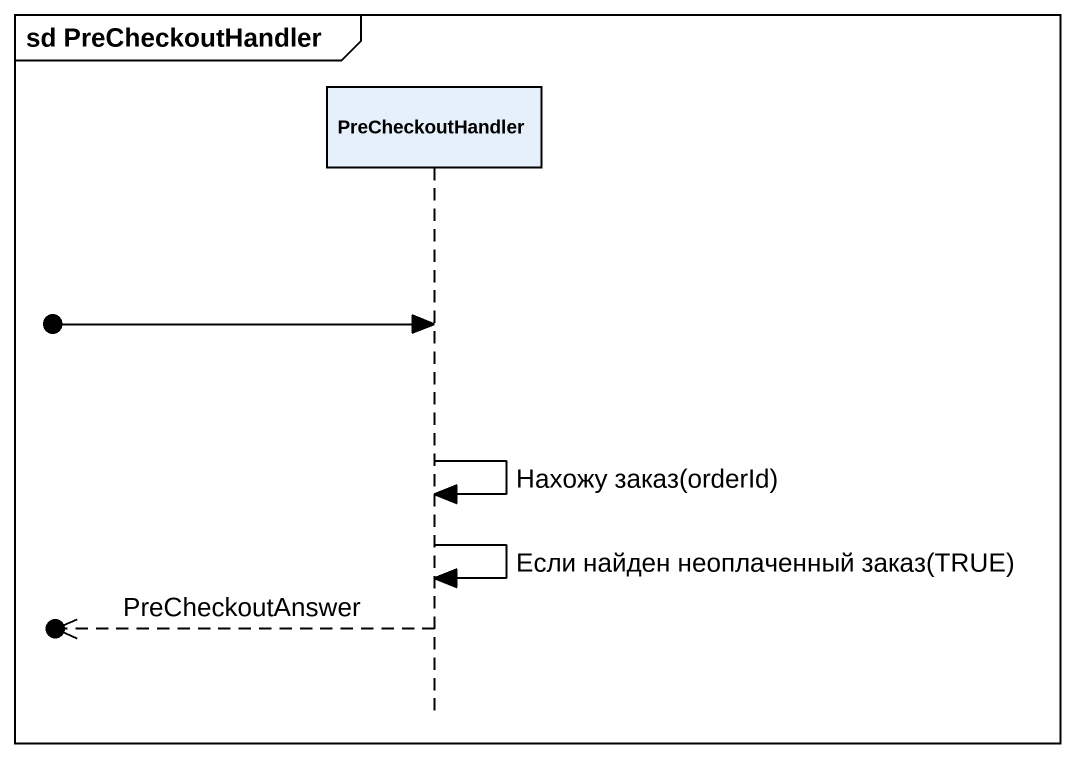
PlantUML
@startuml
mainframe sd PreCheckoutHandler
hide footbox
participant PreCheckoutHandler

[o-> PreCheckoutHandler
PreCheckoutHandler -> PreCheckoutHandler : Нахожу заказ(orderId)
PreCheckoutHandler -> PreCheckoutHandler : Если найден неоплаченный заказ(TRUE)
[o<<-- PreCheckoutHandler : PreCheckoutAnswer
@enduml
